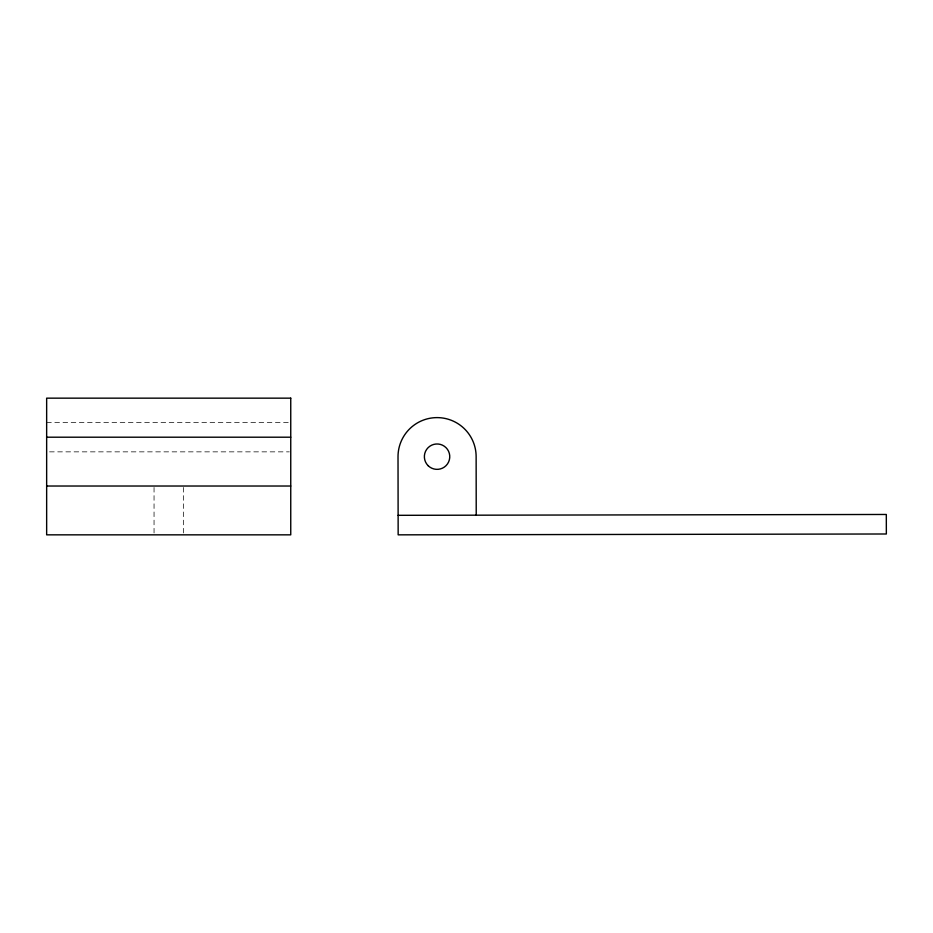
<?xml version="1.0" encoding="UTF-8"?>
<svg xmlns="http://www.w3.org/2000/svg" width="933" height="933" viewBox="0 0 933 933"><rect width="100%" height="100%" fill="white"/><g stroke="black" fill="none" stroke-linecap="round" stroke-linejoin="round"><path stroke-width="0.7" stroke-dasharray="4.67 3.5" d="M46.65 422.567L289.3 422.567M49.554 451.852L289.3 451.852M183.346 487.469L183.346 534.842M154.05 487.469L154.05 534.842"/><path stroke-width="1.4" d="M398.123 515.319L886.315 514.468L886.35 533.991L398.158 534.842L398.018 456.738A39.058 39.058 0 0 1 437.006 417.611A39.058 39.058 0 0 1 476.133 456.599L476.227 515.179M46.65 437.204L290.746 437.204M46.65 486.023L290.746 486.023M290.746 398.158L46.65 398.158L46.65 534.842L290.746 534.842L290.746 398.158M428.107 465.66A12.689 12.689 0 0 0 449.333 459.934A12.689 12.689 0 0 0 433.763 444.411A12.689 12.689 0 0 0 428.107 465.66"/></g></svg>
